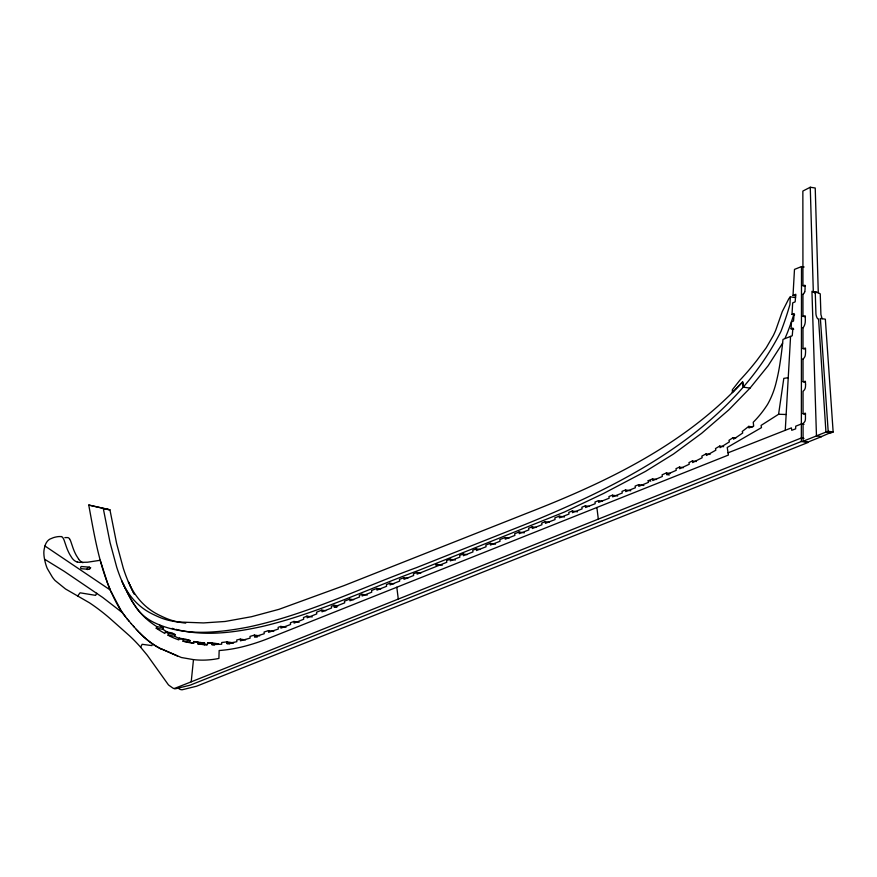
<?xml version="1.0" encoding="UTF-8"?>
<svg xmlns="http://www.w3.org/2000/svg" width="877" height="877" viewBox="0 0 877 877"><rect width="100%" height="100%" fill="white"/><g stroke="black" fill="none" stroke-linecap="round" stroke-linejoin="round"><path stroke-width="1.32" d="M61.269 536.592L59.208 536.549A42.403 29.445 -81.2 0 0 56.26 536.932A50.088 34.784 -81.2 0 0 53.354 537.667L49.825 539.136A10.765 7.476 -81.2 0 0 44.968 545.911L44.179 549.254A14.196 9.855 -81.2 0 0 43.839 553.146L43.982 555.437A30.662 21.3 -81.2 0 0 44.387 558.32L45.187 562.113A41.964 29.138 -81.2 0 0 46.503 566.52L46.799 567.32A23.536 16.345 -81.2 0 0 47.369 568.658L52.313 577.055A49.638 34.466 -81.2 0 0 55.032 580.486L65.49 588.96L89.487 602.817A346.426 240.583 -81.2 0 1 109.954 618.438L129.5 635.781A237.097 164.657 -81.2 0 1 140.397 646.952L147.215 655.174L168.231 684.586A17.704 12.289 -81.2 0 0 168.976 685.321L172.802 688.017A12.53 8.704 -81.2 0 0 174.063 688.544L174.238 688.577A13.122 9.11 -81.2 0 0 175.608 688.741L190.035 685.2L801.348 441.504L801.501 266.597L804.132 267.003M229.653 644.003L227.011 643.597L227.022 641.876L221.717 642.501L221.662 644.233L211.872 644.606L212.015 642.863L218.603 643.882L214.207 643.762M785.266 430.3L790.572 336.406L792.249 335.738L792.907 328.064L791.087 328.798L791.492 321.859L793.51 321.059L794.156 313.517L791.997 314.372L792.687 302.861L795.143 301.885L795.812 294.277L793.016 295.385L794.485 269.392L801.501 266.597M795.592 297.632L790.33 296.821L789.947 304.451A233.556 162.201 -81.2 0 1 780.903 331.517C730.289 430.793 623.799 484.279 524.917 524.556L416.443 567.649C360.37 588.028 306.018 615.062 247.237 627.274C216.86 632.953 183.501 636.472 154.703 622.813A120.105 83.414 -81.2 0 1 151.162 620.982L150.285 620.477A82.767 57.476 -81.2 0 1 146.876 618.285L145.22 617.057A69.721 48.421 -81.2 0 1 141.285 613.538A66.213 45.988 -81.2 0 1 137.689 609.416L137.514 609.186A98.63 68.494 -81.2 0 1 136.253 607.498L132.284 601.545A109.373 75.959 -81.2 0 1 131.155 599.671L126.288 590.495M212.015 642.863L207.63 642.753L207.454 644.485L197.796 643.795L198.016 642.063L193.674 641.547L193.422 643.269L189.936 642.72A159.515 110.776 -81.2 0 1 183.019 641.197L183.381 639.486A142.721 99.123 -81.2 0 1 179.182 638.193L178.765 639.881A148.224 102.938 -81.2 0 1 168.044 635.211L168.581 633.578L165.413 631.846L164.854 633.479L160.919 631.177L156.249 628.272L156.851 626.671L154.56 625.148A174.041 120.873 -81.2 0 1 153.047 624.095A113.484 78.809 -81.2 0 1 137.733 609.69A129.752 90.112 -81.2 0 1 126.946 591.712L124.983 587.776M174.161 688.566L191.208 681.835L193.477 659.625A160.381 111.39 -81.2 0 0 218.91 658.43L219.151 650.526A269.699 187.305 -81.2 0 0 245.549 646.02A370.96 257.63 -81.2 0 0 271.727 637.097L728.392 455.064L727.23 447.467L761.477 427.625L761.104 425.4L778.59 414.262L785.978 414.492M197.796 643.795L204.374 644.814L204.604 643.082L193.674 641.547M778.59 414.262L783.808 378.371L788.006 377.735M818.603 319.677L825.948 432.142L830.925 432.909L833.15 432.021L825.345 319.195L820.379 318.428L828.184 431.254L825.948 432.142M183.019 641.186L189.607 642.205L189.969 640.495A142.721 99.123 -81.2 0 1 185.76 639.201L179.182 638.193M804.713 291.668L804.461 292.458M152.532 643.839L151.962 645.604L142.14 644.299L140.627 647.226M168.044 635.222L174.633 636.231L175.17 634.597L172.002 632.865L165.413 631.846M156.249 628.272L162.826 629.28L163.44 627.691L161.149 626.167A174.041 120.873 -81.2 0 1 159.636 625.115M785.2 337.963L787.491 332.526A233.556 162.201 -81.2 0 0 793.773 314.613M96.744 593.192L95.604 595.362L80.048 592.808L77.658 596.02M782.635 343.137L768.131 365.742L749.988 388.149M818.767 318.987C817.43 319.995 815.917 315.523 815.928 313.736L815.281 293.093M735.134 389.827L742.655 381.857L743.411 387.13L749.988 388.138L728.842 409.844L701.633 433.315L673.47 454.045L645.483 471.398L603.672 493.422L564.382 512.058L419.151 570.193C367.222 589.322 316.729 613.549 262.651 626.386C235.277 632.394 206.479 636.406 178.787 630.037M734.433 390.528L732.339 392.6L732.361 389.772L739.728 380.366A288.632 200.449 -81.2 0 0 756.862 360.381L766.213 347.774L773.295 335.584A71.552 49.693 -81.2 0 0 775.849 329.895L782.273 311.576L788.719 298.914A23.964 16.641 -81.2 0 1 790.33 296.821M752.729 426.967L748.772 426.365L742.271 431.451L742.709 432.997L737.721 436.406L733.556 439.191L733.139 437.623L728.962 440.342L729.357 441.909L720.083 447.665L719.71 446.075L715.479 448.575L715.84 450.175L708.156 454.516L706.445 455.448L706.128 453.837L701.852 456.117L702.159 457.739L692.687 462.563L692.402 460.929L688.96 462.607L689.234 464.251L679.708 468.735L679.456 467.079L675.981 468.669L676.244 470.313L666.684 474.567L666.443 472.911L662.102 474.808L662.343 476.463L656.248 479.072L652.762 480.552L652.543 478.886L648.191 480.717L648.41 482.372L642.315 484.904L638.818 486.34L638.609 484.674L635.123 486.099L635.332 487.765L625.739 491.635L625.531 489.969L622.034 491.361L622.242 493.027L612.639 496.842L612.442 495.176L608.945 496.546L609.153 498.224L598.673 502.346L598.476 500.679L594.979 502.05L595.187 503.716L585.584 507.498L585.376 505.832L581.879 507.213L582.087 508.879L572.484 512.661L572.275 510.995L568.789 512.376L568.998 514.043L559.394 517.836L559.186 516.169L554.823 517.89L555.031 519.557L545.428 523.35L545.22 521.683L541.723 523.065L541.931 524.731L532.328 528.524L532.131 526.847L528.634 528.228L528.842 529.894L519.239 533.687L519.031 532.021L514.667 533.742L514.876 535.409L505.262 539.191L505.064 537.524L499.824 539.585L500.033 541.252L490.429 545.034L490.221 543.367L485.858 545.088L486.055 546.755L476.463 550.548L476.255 548.87L472.758 550.252L472.966 551.918L463.363 555.711L463.155 554.045L459.669 555.426L459.877 557.092L450.274 560.896L450.065 559.23L446.579 560.622L446.788 562.289L437.185 566.103L436.976 564.437L436.11 564.788L436.318 566.454L417.123 574.117L416.915 572.451L413.418 573.843L413.626 575.509L404.034 579.346L403.826 577.68L399.463 579.412L399.671 581.089L390.068 584.915L389.859 583.249L386.373 584.63L386.582 586.296L376.978 590.111L376.77 588.445L371.541 590.517L371.738 592.194L362.135 595.976L361.938 594.31L359.318 595.34L359.515 597.007L349.912 600.789L349.715 599.123L344.475 601.183L344.672 602.85L334.203 606.972L333.994 605.294L331.374 606.325L331.583 608.002L321.98 611.795L321.771 610.129L316.542 612.223L316.75 613.889L307.169 617.803L306.95 616.136L303.475 617.561L303.683 619.228L298.454 621.365L294.08 623.108L293.883 621.442L290.386 622.813L290.583 624.479L288.829 625.158L280.936 628.096L280.761 626.419L278.13 627.351L278.305 629.039L268.614 632.306L268.472 630.618L264.076 632.043L264.218 633.731L254.527 636.779L254.396 635.091L250 636.417L250.12 638.116L240.386 640.835L240.298 639.125L236.757 639.991L236.823 641.712L227.011 643.597M822.122 318.757L820.905 314.492L820.247 293.85L818.285 292.786L815.226 188.007L810.26 187.239L802.861 191.065L802.948 285.694L805.426 286.077M816.476 435.814L825.937 432.131M821.442 436.582L830.892 432.482M790.572 336.406L782.975 339.432A281.287 195.352 -81.2 0 1 780.026 363.122A140.057 97.27 -81.2 0 1 776.309 381.868A63.846 44.343 -81.2 0 1 767.507 404.494A103.683 72.013 -81.2 0 1 753.222 422.265L753.694 426.058L748.969 427.943L748.772 426.365M805.535 384.148A12.892 8.945 -81.2 0 1 805.459 386.779A6.654 4.626 -81.2 0 1 805.207 388.248L804.757 389.322A5.942 4.122 -81.2 0 1 803.036 391.175L803.058 413.747L805.426 413.21L805.459 418.526A6.841 4.758 -81.2 0 1 805.031 421.179L803.902 422.769A8.836 6.139 -81.2 0 1 803.069 423.306L803.08 441.263L816.465 435.924L821.431 436.582M821.431 436.691L808.057 442.03L803.08 441.263M191.208 681.835L801.359 437.963L803.99 438.368M728.053 452.817L791.394 427.888L791.745 430.289L795.636 428.864L795.735 426.189L801.37 423.964L804.001 424.369M802.948 294.332L802.97 316.345L805.207 315.841L805.338 319.776A18.823 13.067 -81.2 0 1 805.305 320.971A8.079 5.613 -81.2 0 1 803.058 327.757M802.981 327.625L803.003 348.618L805.47 348.081L805.557 350.866A24.249 16.838 -81.2 0 1 805.514 352.872L805.393 354.429A6.282 4.363 -81.2 0 1 805.009 356.303L804.889 356.577A5.635 3.914 -81.2 0 1 803.003 358.945M802.948 285.694L804.922 285.266L805.075 287.766A14.613 10.151 -81.2 0 1 805.053 289.18A8.638 5.996 -81.2 0 1 804.724 291.668M803.014 358.989L803.036 381.736L805.349 381.276L805.546 384.148M230.958 643.236L233.611 642.885L227.022 641.876M193.477 659.625L181.353 657.509L160.338 648.454A143.839 99.89 -81.2 0 1 152.532 643.839A144.256 100.186 -81.2 0 1 139.268 632.427M90.737 567.748L88.16 567.54A1.096 0.767 -81.2 0 0 87.612 569.611M207.005 645.055L204.374 644.814M204.604 643.082L200.263 642.556M185.749 623.119L184.784 623.01A188.895 131.188 -81.2 0 1 182.855 622.758A159.482 110.754 -81.2 0 1 177.121 621.749A143.017 99.32 -81.2 0 1 173.35 620.817A124.929 86.757 -81.2 0 1 169.623 619.655A114.229 79.325 -81.2 0 1 166.86 618.614L165.95 618.241A181.353 125.948 -81.2 0 1 163.243 617.046L160.546 615.786A167.792 116.531 -81.2 0 1 157.882 614.459L156.117 613.516A109.866 76.299 -81.2 0 1 152.653 611.444A99.671 69.228 -81.2 0 1 150.965 610.315A105.317 73.142 -81.2 0 1 148.476 608.485M814.426 291.679L816.915 292.063M818.285 292.786L813.319 292.019L810.26 187.239M793.016 295.385L795.647 295.79M791.997 314.372L794.628 314.777M802.97 316.345L805.459 316.729M791.087 328.798L793.718 329.204M803.003 348.618L805.481 349.002M803.036 381.736L805.514 382.12M803.058 413.747L805.546 414.13M828.184 431.254L833.15 432.021M801.348 441.504L807.936 442.523L196.612 686.209L182.197 689.76A13.122 9.11 -81.2 0 1 180.815 689.596L180.651 689.552A12.53 8.704 -81.2 0 1 179.39 689.026L179.083 688.862M733.139 437.623L735.77 438.029M719.71 446.075L723.657 446.678M706.128 453.837L710.074 454.45M692.402 460.929L696.349 461.532M679.456 467.079L683.402 467.693M666.443 472.911L670.39 473.525M666.684 474.567L669.315 474.972M652.543 478.886L656.489 479.5M648.191 480.717L650.822 481.122M638.609 484.674L643.871 485.485M625.531 489.969L630.793 490.78M612.442 495.176L617.704 495.987M598.476 500.679L602.422 501.282M585.376 505.832L589.322 506.446M572.275 510.995L577.548 511.806M559.186 516.169L564.448 516.981M545.22 521.683L549.166 522.286M532.131 526.847L536.077 527.461M519.031 532.021L524.303 532.832M505.064 537.524L509.011 538.127M490.221 543.367L495.494 544.178M476.255 548.87L480.201 549.484M463.155 554.045L467.112 554.659M450.065 559.23L455.338 560.041M110.502 590.44C98.849 563.297 94.08 533.907 88.752 505.053L109.932 509.811L116.641 543.565L123.295 568.219A153.968 106.928 -81.2 0 0 128.382 581.911M436.976 564.437L442.249 565.248M436.11 564.788L438.741 565.194M416.915 572.451L420.861 573.054M403.826 577.68L407.772 578.283M389.859 583.249L393.817 583.852M376.77 588.445L380.728 589.059M361.938 594.31L367.2 595.121M349.715 599.123L353.661 599.725M333.994 605.294L337.952 605.908M334.203 606.972L336.834 607.377M321.771 610.129L325.729 610.743M306.95 616.136L312.223 616.948M293.883 621.442L299.145 622.253M280.761 626.419L286.034 627.23M268.472 630.618L273.745 631.429M254.396 635.091L259.669 635.902M254.527 636.779L257.158 637.184M240.298 639.125L245.56 639.936M156.851 626.671L163.44 627.691M168.581 633.578L175.17 634.597M207.63 642.753L211.576 643.356M183.381 639.486L189.969 640.495M211.872 644.606L214.503 645.012M177.845 629.818L175.948 629.357M88.752 505.053L109.932 509.811L103.343 508.792L110.053 542.545L116.718 567.211A153.968 106.928 -81.2 0 0 121.804 580.892L124.085 585.869M174.063 628.875L172.188 628.36M177.494 656.04L160.666 648.618M815.27 293.061L811.949 291.296L816.465 435.924M168.285 632.657L162.826 629.28M44.552 559.208L64.24 571.344L102.708 597.456L122.473 612.749L127.614 619.447M44.935 545.987L110.359 590.078L111.269 592.205M137.799 630.969L139.246 632.47A143.96 99.978 -81.2 0 0 160.601 648.816M138.489 631.703L137.053 630.179M136.319 629.379L137.009 630.124M136.264 629.335L131.188 623.624M133.348 626.101L134.071 626.912M131.232 623.679L128.371 620.335M129.04 621.124L126.957 618.647M78.59 559.022L76.387 555.536A55.119 38.281 -81.2 0 1 74.337 551.37L73.975 550.493A46.032 31.967 -81.2 0 1 72.977 547.873L70.675 541.098A15.216 10.568 -81.2 0 0 69.601 539.015M122.221 612.398L123.525 614.24A125.356 87.064 -81.2 0 0 125.521 616.86M121.048 610.655L122.473 612.749M121.574 611.455L110.984 591.558M133.863 593.532L134.203 594.189M133.008 591.8L133.479 592.764M132.865 591.515L133.194 592.183M132.537 590.824L130.914 587.426M131.89 589.476L132.208 590.155M125.301 588.456L125.63 589.136M124.337 586.406L125.016 587.842M130.596 586.735L131.133 587.875M124.008 585.726L124.545 586.856M130.662 586.888L128.404 581.835A89.476 62.146 -81.2 0 0 130.465 586.22A83.414 57.926 -81.2 0 0 131.572 588.324A89.597 62.223 -81.2 0 0 133.326 591.372A83.216 57.794 -81.2 0 0 134.565 593.323A88.687 61.598 -81.2 0 0 136.505 596.13L137.174 597.029A90.89 63.122 -81.2 0 0 139.98 600.471A95.078 66.027 -81.2 0 0 143.707 604.374A99.079 68.812 -81.2 0 0 148.476 608.485M130.278 586.055L129.643 584.674M123.69 585.036L123.054 583.665M128.711 582.591L129.018 583.293M121.815 580.826L121.815 580.881A89.476 62.146 -81.2 0 0 123.876 585.211A83.414 57.926 -81.2 0 0 124.983 587.316A89.597 62.223 -81.2 0 0 126.737 590.353A83.216 57.794 -81.2 0 0 127.976 592.315A88.687 61.598 -81.2 0 0 129.917 595.121L130.596 596.02A90.89 63.122 -81.2 0 0 133.392 599.451A95.078 66.027 -81.2 0 0 137.119 603.354A99.079 68.812 -81.2 0 0 141.888 607.476A105.317 73.142 -81.2 0 0 144.376 609.307A99.671 69.228 -81.2 0 0 146.075 610.436A109.866 76.299 -81.2 0 0 149.529 612.508L151.293 613.451A167.792 116.531 -81.2 0 0 153.968 614.777L156.654 616.038A181.353 125.948 -81.2 0 0 159.373 617.233L160.283 617.605A114.229 79.325 -81.2 0 0 163.034 618.647A124.929 86.757 -81.2 0 0 166.762 619.809A143.017 99.32 -81.2 0 0 170.544 620.741A159.482 110.754 -81.2 0 0 176.277 621.749A188.895 131.188 -81.2 0 0 178.195 621.99L203.497 622.922L225.06 621.486L251.578 616.695L279.007 609.318L344.124 585.573L528.173 512.738C606.424 482.197 684.937 444.672 742.655 381.857L743.4 387.13M122.122 581.583L122.429 582.273M110.359 590.078L109.406 587.82A195.823 136.001 -81.2 0 1 107.575 583.216L100.219 560.282L87.547 562.212L79.588 562.387A27.132 18.845 -81.2 0 1 77.209 561.916M596.875 507.487L598.333 519.217M396.81 587.239L398.311 599.265M180.333 638.971A148.224 102.938 -81.2 0 1 174.633 636.231M193.916 643.236A159.515 110.776 -81.2 0 1 189.607 642.205M804.505 292.501A5.109 3.552 -81.2 0 1 802.937 294.266M120.982 610.732A148.86 103.376 -81.2 0 1 111.335 592.139M64.843 537.645A42.403 29.445 -81.2 0 1 65.797 537.568L67.847 537.612A4.177 2.894 -81.2 0 1 69.382 538.686A9.088 6.314 -81.2 0 1 69.601 539.015M82.898 562.716A17.781 12.344 -81.2 0 1 78.568 559.055M61.269 536.538A4.177 2.894 -81.2 0 1 62.804 537.667A9.088 6.314 -81.2 0 1 63.012 538.007A15.216 10.568 -81.2 0 1 64.076 540.089L66.389 546.853A46.032 31.967 -81.2 0 0 67.386 549.484L67.759 550.35A55.119 38.281 -81.2 0 0 69.798 554.516L72.002 558.013A17.781 12.344 -81.2 0 0 77.176 562.036M89.301 567.167L81.572 566.52A1.096 0.767 -81.2 0 0 80.673 567.518A1.096 0.767 -81.2 0 0 81.276 568.702L89.103 569.348A1.096 0.767 -81.2 0 0 89.969 568.274A1.096 0.767 -81.2 0 0 89.301 567.167"/></g></svg>
